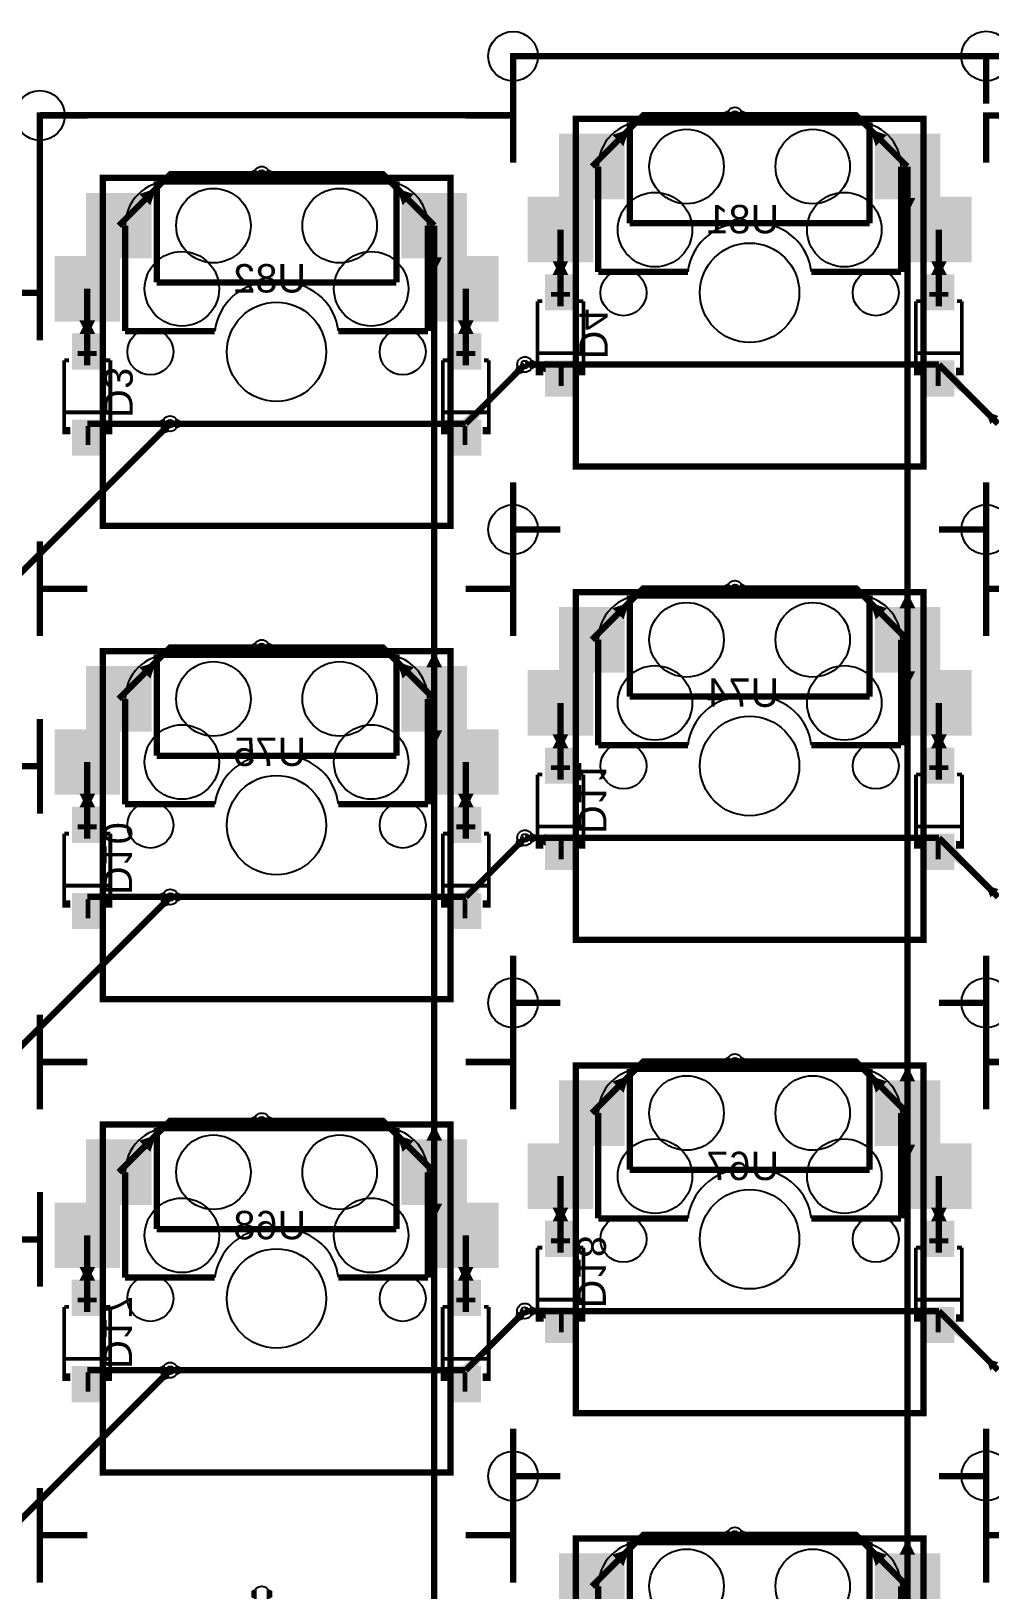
# Model space of a CAD drawing. Header units: millimetres. Extents: x 18 to 178, y 1 to 150.
# Drawn here: x 56.8 to 95.4, y 87.1 to 149.8 of the extents above; entities that cross this region are included whole.
import ezdxf

# ---------------------------------------------------------------- set-up
doc = ezdxf.new("R2010")
doc.units = ezdxf.units.MM
for name, color, linetype, true_color in [('BoardOutLine', 7, 'Continuous', 0xff00ff), ('BottomLayer', 7, 'Continuous', 0x0000ff), ('BottomPasteMaskLayer', 7, 'Continuous', 0x800000), ('BottomSilkLayer', 7, 'Continuous', 0x66cc33), ('BottomSolderMaskLayer', 7, 'Continuous', 0xaa00ff), ('Document', 7, 'Continuous', 0xffffff), ('Hole', 7, 'Continuous', 0x222222), ('Multi-Layer', 7, 'Continuous', 0xc0c0c0), ('TopLayer', 7, 'Continuous', 0xff0000), ('TopPasteMaskLayer', 7, 'Continuous', 0x808080), ('TopSilkLayer', 7, 'Continuous', 0xffcc00), ('TopSolderMaskLayer', 7, 'Continuous', 0x800080)]:
    doc.layers.add(name, color=color, linetype=linetype, true_color=true_color)
doc.styles.get("Standard").update_dxf_attribs({"font": 'arial.ttf'})

msp = doc.modelspace()

# ---------------------------------------------------------------- hatches: boundary and pattern name
at = {"layer": 'BottomLayer'}
for points in [[(85.337, 146.682), (85.336, 146.217), (85.553, 146.322), (85.554, 146.576)], [(90.808, 145.196), (91.254, 145.647), (90.852, 145.782), (90.673, 145.602)], [(93.348, 143.107), (90.808, 143.107), (90.808, 145.647), (93.348, 145.647)], [(66.286, 143.837), (66.286, 144.302), (66.503, 144.196), (66.503, 143.942)], [(71.758, 142.818), (72.208, 143.267), (71.803, 143.402), (71.624, 143.222)], [(74.298, 140.727), (71.758, 140.727), (71.758, 143.267), (74.298, 143.267)], [(79.378, 140.567), (76.838, 140.567), (76.838, 143.107), (79.378, 143.107)], [(92.395, 143.107), (91.76, 143.107), (91.951, 142.726), (92.205, 142.726)], [(60.328, 138.187), (57.788, 138.187), (57.788, 140.727), (60.328, 140.727)], [(73.345, 140.727), (72.71, 140.727), (72.901, 140.346), (73.155, 140.346)], [(78.425, 140.567), (77.79, 140.567), (77.981, 140.186), (78.235, 140.186)], [(78.708, 138.614), (78.708, 140.014), (77.508, 140.014), (77.508, 138.614)], [(78.425, 140.014), (77.79, 140.014), (77.981, 140.395), (78.235, 140.395)], [(59.375, 138.187), (58.74, 138.187), (58.931, 137.806), (59.185, 137.806)], [(59.658, 136.234), (59.658, 137.634), (58.458, 137.634), (58.458, 136.234)], [(59.375, 137.634), (58.74, 137.634), (58.931, 138.015), (59.185, 138.015)], [(76.884, 136.639), (76.883, 136.174), (77.1, 136.279), (77.101, 136.533)], [(77.508, 136.544), (77.508, 136.088), (77.127, 136.279), (77.127, 136.533)], [(78.708, 135.144), (78.708, 136.544), (77.508, 136.544), (77.508, 135.144)], [(59.658, 132.764), (59.658, 134.164), (58.458, 134.164), (58.458, 132.764)], [(59.658, 133.708), (59.658, 134.164), (60.039, 134.153), (60.039, 133.899)], [(62.186, 133.794), (62.184, 134.259), (61.968, 134.153), (61.968, 133.899)], [(85.337, 127.632), (85.336, 127.167), (85.553, 127.272), (85.554, 127.526)], [(90.808, 126.148), (91.255, 126.598), (90.852, 126.733), (90.673, 126.553)], [(91.76, 126.598), (92.395, 126.598), (92.205, 126.979), (91.951, 126.979)], [(93.348, 124.058), (90.808, 124.058), (90.808, 126.598), (93.348, 126.598)], [(66.287, 124.786), (66.286, 125.251), (66.503, 125.146), (66.504, 124.892)], [(71.758, 123.767), (72.206, 124.218), (71.803, 124.353), (71.624, 124.172)], [(72.71, 124.218), (73.345, 124.218), (73.155, 124.599), (72.901, 124.599)], [(74.298, 121.678), (71.758, 121.678), (71.758, 124.218), (74.298, 124.218)], [(79.378, 121.518), (76.838, 121.518), (76.838, 124.058), (79.378, 124.058)], [(92.395, 124.058), (91.76, 124.058), (91.951, 123.677), (92.205, 123.677)], [(60.328, 119.138), (57.788, 119.138), (57.788, 121.678), (60.328, 121.678)], [(73.345, 121.678), (72.71, 121.678), (72.901, 121.297), (73.155, 121.297)], [(78.425, 121.518), (77.79, 121.518), (77.981, 121.137), (78.235, 121.137)], [(78.425, 120.962), (77.79, 120.962), (77.981, 121.343), (78.235, 121.343)], [(78.708, 119.562), (78.708, 120.962), (77.508, 120.962), (77.508, 119.562)], [(59.658, 117.182), (59.658, 118.582), (58.458, 118.582), (58.458, 117.182)], [(59.375, 119.138), (58.74, 119.138), (58.931, 118.757), (59.185, 118.757)], [(59.375, 118.582), (58.74, 118.582), (58.931, 118.963), (59.185, 118.963)], [(76.887, 117.123), (76.886, 117.588), (77.103, 117.483), (77.104, 117.229)], [(77.508, 117.492), (77.508, 117.038), (77.127, 117.229), (77.127, 117.483)], [(78.708, 116.092), (78.708, 117.492), (77.508, 117.492), (77.508, 116.092)], [(59.658, 113.712), (59.658, 115.112), (58.458, 115.112), (58.458, 113.712)], [(59.658, 114.658), (59.658, 115.112), (60.039, 115.103), (60.039, 114.849)], [(62.195, 115.208), (62.193, 114.743), (61.977, 114.849), (61.977, 115.103)], [(85.337, 108.582), (85.336, 108.117), (85.554, 108.222), (85.554, 108.476)], [(91.76, 107.549), (92.395, 107.549), (92.205, 107.93), (91.951, 107.93)], [(90.808, 107.1), (91.257, 107.549), (90.853, 107.684), (90.673, 107.504)], [(93.348, 105.009), (90.808, 105.009), (90.808, 107.549), (93.348, 107.549)], [(66.287, 105.736), (66.286, 106.201), (66.503, 106.096), (66.504, 105.842)], [(72.71, 105.166), (73.345, 105.166), (73.155, 105.547), (72.901, 105.547)], [(71.758, 104.717), (72.208, 105.166), (71.803, 105.3), (71.624, 105.121)], [(74.298, 102.626), (71.758, 102.626), (71.758, 105.166), (74.298, 105.166)], [(79.378, 102.469), (76.838, 102.469), (76.838, 105.009), (79.378, 105.009)], [(92.395, 105.009), (91.76, 105.009), (91.951, 104.628), (92.205, 104.628)], [(60.328, 100.086), (57.788, 100.086), (57.788, 102.626), (60.328, 102.626)], [(73.345, 102.626), (72.71, 102.626), (72.901, 102.245), (73.155, 102.245)], [(78.426, 102.469), (77.791, 102.469), (77.982, 102.088), (78.236, 102.088)], [(78.427, 101.917), (77.792, 101.917), (77.982, 102.298), (78.236, 102.298)], [(78.71, 100.517), (78.71, 101.917), (77.51, 101.917), (77.51, 100.517)], [(59.374, 100.086), (58.739, 100.086), (58.929, 99.705), (59.183, 99.705)], [(59.374, 99.537), (58.739, 99.537), (58.929, 99.918), (59.183, 99.918)], [(59.655, 98.137), (59.655, 99.537), (58.455, 99.537), (58.455, 98.137)], [(76.881, 98.541), (76.88, 98.076), (77.097, 98.181), (77.098, 98.435)], [(77.51, 98.447), (77.51, 97.991), (77.129, 98.181), (77.129, 98.435)], [(78.71, 97.047), (78.71, 98.447), (77.51, 98.447), (77.51, 97.047)], [(59.655, 94.667), (59.655, 96.067), (58.455, 96.067), (58.455, 94.667)], [(59.655, 95.611), (59.655, 96.067), (60.036, 96.055), (60.036, 95.801)], [(62.188, 95.696), (62.188, 96.161), (61.971, 96.055), (61.971, 95.801)], [(85.337, 89.066), (85.337, 89.531), (85.554, 89.426), (85.554, 89.172)], [(90.808, 88.049), (91.255, 88.5), (90.852, 88.634), (90.673, 88.454)], [(93.348, 85.96), (90.808, 85.96), (90.808, 88.5), (93.348, 88.5)], [(91.76, 88.5), (92.395, 88.5), (92.205, 88.881), (91.951, 88.881)], [(66.287, 87.15), (66.286, 86.685), (66.503, 86.789), (66.504, 87.043)]]:
    msp.add_hatch(color=256, dxfattribs=at).paths.add_polyline_path(points)
at = {"layer": 'BottomPasteMaskLayer'}
for points in [[(93.348, 143.107), (90.808, 143.107), (90.808, 145.647), (93.348, 145.647)], [(74.298, 140.727), (71.758, 140.727), (71.758, 143.267), (74.298, 143.267)], [(79.378, 140.567), (76.838, 140.567), (76.838, 143.107), (79.378, 143.107)], [(60.328, 138.187), (57.788, 138.187), (57.788, 140.727), (60.328, 140.727)], [(78.708, 138.614), (78.708, 140.014), (77.508, 140.014), (77.508, 138.614)], [(59.658, 136.234), (59.658, 137.634), (58.458, 137.634), (58.458, 136.234)], [(78.708, 135.144), (78.708, 136.544), (77.508, 136.544), (77.508, 135.144)], [(59.658, 132.764), (59.658, 134.164), (58.458, 134.164), (58.458, 132.764)], [(93.348, 124.058), (90.808, 124.058), (90.808, 126.598), (93.348, 126.598)], [(74.298, 121.678), (71.758, 121.678), (71.758, 124.218), (74.298, 124.218)], [(79.378, 121.518), (76.838, 121.518), (76.838, 124.058), (79.378, 124.058)], [(60.328, 119.138), (57.788, 119.138), (57.788, 121.678), (60.328, 121.678)], [(78.708, 119.562), (78.708, 120.962), (77.508, 120.962), (77.508, 119.562)], [(59.658, 117.182), (59.658, 118.582), (58.458, 118.582), (58.458, 117.182)], [(78.708, 116.092), (78.708, 117.492), (77.508, 117.492), (77.508, 116.092)], [(59.658, 113.712), (59.658, 115.112), (58.458, 115.112), (58.458, 113.712)], [(93.348, 105.009), (90.808, 105.009), (90.808, 107.549), (93.348, 107.549)], [(74.298, 102.626), (71.758, 102.626), (71.758, 105.166), (74.298, 105.166)], [(79.378, 102.469), (76.838, 102.469), (76.838, 105.009), (79.378, 105.009)], [(60.328, 100.086), (57.788, 100.086), (57.788, 102.626), (60.328, 102.626)], [(78.71, 100.517), (78.71, 101.917), (77.51, 101.917), (77.51, 100.517)], [(59.655, 98.137), (59.655, 99.537), (58.455, 99.537), (58.455, 98.137)], [(78.71, 97.047), (78.71, 98.447), (77.51, 98.447), (77.51, 97.047)], [(59.655, 94.667), (59.655, 96.067), (58.455, 96.067), (58.455, 94.667)], [(93.348, 85.96), (90.808, 85.96), (90.808, 88.5), (93.348, 88.5)]]:
    msp.add_hatch(color=256, dxfattribs=at).paths.add_polyline_path(points)
at = {"layer": 'BottomSilkLayer'}
for points in [[(77.105, 136.279), (77.425, 136.279), (77.425, 135.975), (77.105, 135.975)], [(79.11, 136.279), (78.79, 136.279), (78.79, 135.975), (79.11, 135.975)], [(58.055, 133.899), (58.375, 133.899), (58.375, 133.595), (58.055, 133.595)], [(60.06, 133.899), (59.74, 133.899), (59.74, 133.595), (60.06, 133.595)], [(77.105, 117.227), (77.425, 117.227), (77.425, 116.922), (77.105, 116.922)], [(79.11, 117.227), (78.79, 117.227), (78.79, 116.922), (79.11, 116.922)], [(58.055, 114.847), (58.375, 114.847), (58.375, 114.542), (58.055, 114.542)], [(60.06, 114.847), (59.74, 114.847), (59.74, 114.542), (60.06, 114.542)], [(77.108, 98.182), (77.428, 98.182), (77.428, 97.877), (77.108, 97.877)], [(79.113, 98.182), (78.793, 98.182), (78.793, 97.877), (79.113, 97.877)], [(58.053, 95.802), (58.373, 95.802), (58.373, 95.497), (58.053, 95.497)], [(60.058, 95.802), (59.738, 95.802), (59.738, 95.497), (60.058, 95.497)]]:
    msp.add_hatch(color=256, dxfattribs=at).paths.add_polyline_path(points)
at = {"layer": 'BottomSolderMaskLayer'}
for points in [[(93.399, 143.057), (90.757, 143.057), (90.757, 145.698), (93.399, 145.698)], [(74.349, 140.676), (71.708, 140.676), (71.708, 143.318), (74.349, 143.318)], [(79.428, 140.517), (76.787, 140.517), (76.787, 143.158), (79.428, 143.158)], [(60.379, 138.136), (57.738, 138.136), (57.738, 140.778), (60.379, 140.778)], [(78.729, 138.585), (78.729, 140.044), (77.486, 140.044), (77.486, 138.585)], [(59.679, 136.205), (59.679, 137.664), (58.436, 137.664), (58.436, 136.205)], [(78.729, 135.115), (78.729, 136.574), (77.486, 136.574), (77.486, 135.115)], [(59.679, 132.735), (59.679, 134.194), (58.436, 134.194), (58.436, 132.735)], [(93.399, 124.007), (90.757, 124.007), (90.757, 126.649), (93.399, 126.649)], [(74.349, 121.627), (71.708, 121.627), (71.708, 124.269), (74.349, 124.269)], [(79.428, 121.467), (76.787, 121.467), (76.787, 124.109), (79.428, 124.109)], [(60.379, 119.087), (57.738, 119.087), (57.738, 121.729), (60.379, 121.729)], [(78.729, 119.532), (78.729, 120.991), (77.486, 120.991), (77.486, 119.532)], [(59.679, 117.152), (59.679, 118.611), (58.436, 118.611), (58.436, 117.152)], [(78.729, 116.062), (78.729, 117.521), (77.486, 117.521), (77.486, 116.062)], [(59.679, 113.682), (59.679, 115.142), (58.436, 115.142), (58.436, 113.682)], [(93.399, 104.958), (90.757, 104.958), (90.757, 107.6), (93.399, 107.6)], [(74.349, 102.575), (71.708, 102.575), (71.708, 105.216), (74.349, 105.216)], [(79.428, 102.418), (76.787, 102.418), (76.787, 105.06), (79.428, 105.06)], [(60.379, 100.035), (57.738, 100.035), (57.738, 102.676), (60.379, 102.676)], [(78.732, 100.487), (78.732, 101.946), (77.488, 101.946), (77.488, 100.487)], [(59.677, 98.107), (59.677, 99.566), (58.433, 99.566), (58.433, 98.107)], [(78.732, 97.017), (78.732, 98.477), (77.488, 98.477), (77.488, 97.017)], [(59.677, 94.637), (59.677, 96.097), (58.433, 96.097), (58.433, 94.637)], [(93.399, 85.909), (90.757, 85.909), (90.757, 88.55), (93.399, 88.55)]]:
    msp.add_hatch(color=256, dxfattribs=at).paths.add_polyline_path(points)
at = {"layer": 'Document'}
for points in [[(77.724, 139.326), (77.724, 139.134), (78.492, 139.134), (78.492, 139.326)], [(78.204, 139.614), (78.012, 139.614), (78.012, 138.846), (78.204, 138.846)], [(93.732, 139.326), (93.732, 139.134), (92.964, 139.134), (92.964, 139.326)], [(93.252, 139.614), (93.444, 139.614), (93.444, 138.846), (93.252, 138.846)], [(58.674, 136.946), (58.674, 136.754), (59.442, 136.754), (59.442, 136.946)], [(59.154, 137.234), (58.962, 137.234), (58.962, 136.466), (59.154, 136.466)], [(74.682, 136.946), (74.682, 136.754), (73.914, 136.754), (73.914, 136.946)], [(74.202, 137.234), (74.394, 137.234), (74.394, 136.466), (74.202, 136.466)], [(78.235, 135.547), (78.043, 135.547), (78.043, 136.315), (78.235, 136.315)], [(93.221, 135.547), (93.413, 135.547), (93.413, 136.315), (93.221, 136.315)], [(59.185, 133.167), (58.993, 133.167), (58.993, 133.935), (59.185, 133.935)], [(74.171, 133.167), (74.363, 133.167), (74.363, 133.935), (74.171, 133.935)], [(78.204, 120.562), (78.012, 120.562), (78.012, 119.794), (78.204, 119.794)], [(93.254, 120.562), (93.446, 120.562), (93.446, 119.794), (93.254, 119.794)], [(77.724, 120.274), (77.724, 120.082), (78.492, 120.082), (78.492, 120.274)], [(93.734, 120.274), (93.734, 120.082), (92.966, 120.082), (92.966, 120.274)], [(59.154, 118.182), (58.962, 118.182), (58.962, 117.414), (59.154, 117.414)], [(74.204, 118.182), (74.396, 118.182), (74.396, 117.414), (74.204, 117.414)], [(58.674, 117.894), (58.674, 117.702), (59.442, 117.702), (59.442, 117.894)], [(74.684, 117.894), (74.684, 117.702), (73.916, 117.702), (73.916, 117.894)], [(78.235, 116.495), (78.043, 116.495), (78.043, 117.263), (78.235, 117.263)], [(93.223, 116.495), (93.415, 116.495), (93.415, 117.263), (93.223, 117.263)], [(59.185, 114.115), (58.993, 114.115), (58.993, 114.883), (59.185, 114.883)], [(74.173, 114.115), (74.365, 114.115), (74.365, 114.883), (74.173, 114.883)], [(77.726, 101.229), (77.726, 101.037), (78.494, 101.037), (78.494, 101.229)], [(78.206, 101.517), (78.014, 101.517), (78.014, 100.749), (78.206, 100.749)], [(93.732, 101.229), (93.732, 101.037), (92.964, 101.037), (92.964, 101.229)], [(93.252, 101.517), (93.444, 101.517), (93.444, 100.749), (93.252, 100.749)], [(59.151, 99.137), (58.959, 99.137), (58.959, 98.369), (59.151, 98.369)], [(74.199, 99.137), (74.391, 99.137), (74.391, 98.369), (74.199, 98.369)], [(58.671, 98.849), (58.671, 98.657), (59.439, 98.657), (59.439, 98.849)], [(74.679, 98.849), (74.679, 98.657), (73.911, 98.657), (73.911, 98.849)], [(78.237, 97.45), (78.045, 97.45), (78.045, 98.218), (78.237, 98.218)], [(93.221, 97.45), (93.413, 97.45), (93.413, 98.218), (93.221, 98.218)], [(59.182, 95.07), (58.99, 95.07), (58.99, 95.838), (59.182, 95.838)], [(74.168, 95.07), (74.36, 95.07), (74.36, 95.838), (74.168, 95.838)]]:
    msp.add_hatch(color=256, dxfattribs=at).paths.add_polyline_path(points)
at = {"layer": 'TopLayer'}
for points in [[(84.927, 146.217), (84.926, 146.682), (84.709, 146.576), (84.71, 146.322)], [(78.108, 143.107), (80.648, 143.107), (80.648, 145.647), (78.108, 145.647)], [(80.201, 145.647), (80.648, 145.196), (80.782, 145.602), (80.604, 145.782)], [(65.876, 143.837), (65.876, 144.302), (65.659, 144.196), (65.659, 143.942)], [(59.058, 140.727), (61.598, 140.727), (61.598, 143.267), (59.058, 143.267)], [(61.149, 143.267), (61.598, 142.818), (61.733, 143.222), (61.553, 143.402)], [(92.078, 140.567), (94.618, 140.567), (94.618, 143.107), (92.078, 143.107)], [(73.028, 138.187), (75.568, 138.187), (75.568, 140.727), (73.028, 140.727)], [(93.03, 140.567), (93.665, 140.567), (93.475, 140.186), (93.221, 140.186)], [(92.748, 138.614), (92.748, 140.014), (93.948, 140.014), (93.948, 138.614)], [(93.03, 140.014), (93.665, 140.014), (93.475, 140.395), (93.221, 140.395)], [(73.98, 138.187), (74.615, 138.187), (74.425, 137.806), (74.171, 137.806)], [(73.698, 136.234), (73.698, 137.634), (74.898, 137.634), (74.898, 136.234)], [(73.98, 137.634), (74.615, 137.634), (74.425, 138.015), (74.171, 138.015)], [(76.698, 136.098), (76.369, 136.426), (76.29, 136.198), (76.47, 136.019)], [(76.884, 136.639), (76.883, 136.174), (77.1, 136.279), (77.101, 136.533)], [(92.748, 136.088), (92.748, 136.544), (92.367, 136.533), (92.367, 136.279)], [(92.748, 135.144), (92.748, 136.544), (93.948, 136.544), (93.948, 135.144)], [(93.948, 136.123), (93.948, 135.488), (94.329, 135.245), (94.329, 135.604)], [(74.119, 134.164), (74.754, 134.164), (74.997, 134.545), (74.638, 134.545)], [(95.747, 134.336), (95.418, 134.007), (95.339, 134.235), (95.518, 134.415)], [(62.41, 133.718), (62.081, 134.046), (62.002, 133.818), (62.182, 133.638)], [(62.596, 134.259), (62.595, 133.794), (62.812, 133.899), (62.812, 134.153)], [(73.698, 133.708), (73.698, 134.164), (73.317, 134.153), (73.317, 133.899)], [(73.698, 132.764), (73.698, 134.164), (74.898, 134.164), (74.898, 132.764)], [(84.927, 127.167), (84.926, 127.632), (84.709, 127.526), (84.71, 127.272)], [(80.2, 126.598), (80.648, 126.147), (80.782, 126.552), (80.604, 126.733)], [(78.108, 124.058), (80.648, 124.058), (80.648, 126.598), (78.108, 126.598)], [(65.877, 125.251), (65.876, 124.786), (65.659, 124.892), (65.659, 125.146)], [(61.151, 124.218), (61.598, 123.767), (61.733, 124.172), (61.554, 124.352)], [(59.058, 121.678), (61.598, 121.678), (61.598, 124.218), (59.058, 124.218)], [(92.078, 121.518), (94.618, 121.518), (94.618, 124.058), (92.078, 124.058)], [(73.028, 119.138), (75.568, 119.138), (75.568, 121.678), (73.028, 121.678)], [(93.031, 121.518), (93.666, 121.518), (93.476, 121.137), (93.222, 121.137)], [(93.032, 120.962), (93.667, 120.962), (93.476, 121.343), (93.222, 121.343)], [(92.75, 119.562), (92.75, 120.962), (93.95, 120.962), (93.95, 119.562)], [(73.7, 117.182), (73.7, 118.582), (74.9, 118.582), (74.9, 117.182)], [(73.981, 119.138), (74.616, 119.138), (74.426, 118.757), (74.172, 118.757)], [(73.982, 118.582), (74.617, 118.582), (74.426, 118.963), (74.172, 118.963)], [(76.701, 117.046), (76.372, 117.374), (76.293, 117.146), (76.473, 116.967)], [(76.887, 117.123), (76.886, 117.588), (77.103, 117.483), (77.104, 117.229)], [(92.75, 117.038), (92.75, 117.492), (92.369, 117.483), (92.369, 117.229)], [(92.75, 116.092), (92.75, 117.492), (93.95, 117.492), (93.95, 116.092)], [(93.95, 117.073), (93.95, 116.438), (94.331, 116.195), (94.331, 116.554)], [(74.119, 115.112), (74.754, 115.112), (74.997, 115.493), (74.638, 115.493)], [(62.418, 114.665), (62.09, 114.994), (62.011, 114.766), (62.19, 114.586)], [(62.605, 114.743), (62.603, 115.208), (62.821, 115.103), (62.821, 114.849)], [(73.7, 114.658), (73.7, 115.112), (73.319, 115.103), (73.319, 114.849)], [(73.7, 113.712), (73.7, 115.112), (74.9, 115.112), (74.9, 113.712)], [(95.751, 115.284), (95.421, 114.956), (95.343, 115.184), (95.523, 115.363)], [(84.927, 108.117), (84.926, 108.582), (84.709, 108.476), (84.71, 108.222)], [(78.108, 105.009), (80.648, 105.009), (80.648, 107.549), (78.108, 107.549)], [(80.199, 107.549), (80.648, 107.1), (80.782, 107.504), (80.603, 107.684)], [(65.877, 106.201), (65.876, 105.736), (65.659, 105.842), (65.66, 106.096)], [(59.058, 102.626), (61.598, 102.626), (61.598, 105.166), (59.058, 105.166)], [(61.145, 105.166), (61.598, 104.72), (61.733, 105.122), (61.552, 105.3)], [(92.078, 102.469), (94.618, 102.469), (94.618, 105.009), (92.078, 105.009)], [(73.028, 100.086), (75.568, 100.086), (75.568, 102.626), (73.028, 102.626)], [(93.03, 102.469), (93.665, 102.469), (93.475, 102.088), (93.221, 102.088)], [(93.03, 101.917), (93.665, 101.917), (93.475, 102.298), (93.221, 102.298)], [(92.748, 100.517), (92.748, 101.917), (93.948, 101.917), (93.948, 100.517)], [(73.979, 100.086), (74.614, 100.086), (74.423, 99.705), (74.169, 99.705)], [(73.979, 99.537), (74.614, 99.537), (74.423, 99.918), (74.169, 99.918)], [(73.695, 98.137), (73.695, 99.537), (74.895, 99.537), (74.895, 98.137)], [(76.881, 98.541), (76.88, 98.076), (77.097, 98.181), (77.098, 98.435)], [(76.695, 97.999), (76.366, 98.328), (76.287, 98.1), (76.467, 97.92)], [(92.748, 97.991), (92.748, 98.447), (92.367, 98.435), (92.367, 98.181)], [(92.748, 97.047), (92.748, 98.447), (93.948, 98.447), (93.948, 97.047)], [(93.948, 98.026), (93.948, 97.391), (94.329, 97.148), (94.329, 97.507)], [(62.598, 95.696), (62.598, 96.161), (62.815, 96.055), (62.815, 95.801)], [(73.695, 95.611), (73.695, 96.067), (73.314, 96.055), (73.314, 95.801)], [(73.695, 94.667), (73.695, 96.067), (74.895, 96.067), (74.895, 94.667)], [(74.116, 96.067), (74.751, 96.067), (74.994, 96.448), (74.635, 96.448)], [(95.747, 96.238), (95.418, 95.909), (95.339, 96.137), (95.519, 96.317)], [(62.412, 95.619), (62.084, 95.948), (62.005, 95.72), (62.184, 95.54)], [(84.927, 89.066), (84.927, 89.531), (84.71, 89.426), (84.71, 89.172)], [(78.108, 85.96), (80.648, 85.96), (80.648, 88.5), (78.108, 88.5)], [(80.201, 88.5), (80.648, 88.049), (80.782, 88.454), (80.604, 88.634)], [(65.877, 86.685), (65.876, 87.15), (65.659, 87.043), (65.66, 86.789)]]:
    msp.add_hatch(color=256, dxfattribs=at).paths.add_polyline_path(points)
at = {"layer": 'TopPasteMaskLayer'}
for points in [[(78.108, 143.107), (80.648, 143.107), (80.648, 145.647), (78.108, 145.647)], [(59.058, 140.727), (61.598, 140.727), (61.598, 143.267), (59.058, 143.267)], [(92.078, 140.567), (94.618, 140.567), (94.618, 143.107), (92.078, 143.107)], [(73.028, 138.187), (75.568, 138.187), (75.568, 140.727), (73.028, 140.727)], [(92.748, 138.614), (92.748, 140.014), (93.948, 140.014), (93.948, 138.614)], [(73.698, 136.234), (73.698, 137.634), (74.898, 137.634), (74.898, 136.234)], [(92.748, 135.144), (92.748, 136.544), (93.948, 136.544), (93.948, 135.144)], [(73.698, 132.764), (73.698, 134.164), (74.898, 134.164), (74.898, 132.764)], [(78.108, 124.058), (80.648, 124.058), (80.648, 126.598), (78.108, 126.598)], [(59.058, 121.678), (61.598, 121.678), (61.598, 124.218), (59.058, 124.218)], [(92.078, 121.518), (94.618, 121.518), (94.618, 124.058), (92.078, 124.058)], [(73.028, 119.138), (75.568, 119.138), (75.568, 121.678), (73.028, 121.678)], [(92.75, 119.562), (92.75, 120.962), (93.95, 120.962), (93.95, 119.562)], [(73.7, 117.182), (73.7, 118.582), (74.9, 118.582), (74.9, 117.182)], [(92.75, 116.092), (92.75, 117.492), (93.95, 117.492), (93.95, 116.092)], [(73.7, 113.712), (73.7, 115.112), (74.9, 115.112), (74.9, 113.712)], [(78.108, 105.009), (80.648, 105.009), (80.648, 107.549), (78.108, 107.549)], [(59.058, 102.626), (61.598, 102.626), (61.598, 105.166), (59.058, 105.166)], [(92.078, 102.469), (94.618, 102.469), (94.618, 105.009), (92.078, 105.009)], [(73.028, 100.086), (75.568, 100.086), (75.568, 102.626), (73.028, 102.626)], [(92.748, 100.517), (92.748, 101.917), (93.948, 101.917), (93.948, 100.517)], [(73.695, 98.137), (73.695, 99.537), (74.895, 99.537), (74.895, 98.137)], [(92.748, 97.047), (92.748, 98.447), (93.948, 98.447), (93.948, 97.047)], [(73.695, 94.667), (73.695, 96.067), (74.895, 96.067), (74.895, 94.667)], [(78.108, 85.96), (80.648, 85.96), (80.648, 88.5), (78.108, 88.5)]]:
    msp.add_hatch(color=256, dxfattribs=at).paths.add_polyline_path(points)
at = {"layer": 'TopSilkLayer'}
for points in [[(92.345, 136.279), (92.665, 136.279), (92.665, 135.975), (92.345, 135.975)], [(94.35, 136.279), (94.03, 136.279), (94.03, 135.975), (94.35, 135.975)], [(73.295, 133.899), (73.615, 133.899), (73.615, 133.595), (73.295, 133.595)], [(75.3, 133.899), (74.98, 133.899), (74.98, 133.595), (75.3, 133.595)], [(92.348, 117.227), (92.668, 117.227), (92.668, 116.922), (92.348, 116.922)], [(94.353, 117.227), (94.033, 117.227), (94.033, 116.922), (94.353, 116.922)], [(73.298, 114.847), (73.618, 114.847), (73.618, 114.542), (73.298, 114.542)], [(75.303, 114.847), (74.983, 114.847), (74.983, 114.542), (75.303, 114.542)], [(92.345, 98.182), (92.665, 98.182), (92.665, 97.877), (92.345, 97.877)], [(94.35, 98.182), (94.03, 98.182), (94.03, 97.877), (94.35, 97.877)], [(73.293, 95.802), (73.613, 95.802), (73.613, 95.497), (73.293, 95.497)], [(75.298, 95.802), (74.978, 95.802), (74.978, 95.497), (75.298, 95.497)]]:
    msp.add_hatch(color=256, dxfattribs=at).paths.add_polyline_path(points)
at = {"layer": 'TopSolderMaskLayer'}
for points in [[(78.057, 143.057), (80.698, 143.057), (80.698, 145.698), (78.057, 145.698)], [(59.008, 140.676), (61.649, 140.676), (61.649, 143.318), (59.008, 143.318)], [(92.027, 140.517), (94.669, 140.517), (94.669, 143.158), (92.027, 143.158)], [(72.978, 138.136), (75.619, 138.136), (75.619, 140.778), (72.978, 140.778)], [(92.726, 138.585), (92.726, 140.044), (93.969, 140.044), (93.969, 138.585)], [(73.676, 136.205), (73.676, 137.664), (74.919, 137.664), (74.919, 136.205)], [(92.726, 135.115), (92.726, 136.574), (93.969, 136.574), (93.969, 135.115)], [(73.676, 132.735), (73.676, 134.194), (74.919, 134.194), (74.919, 132.735)], [(78.057, 124.007), (80.698, 124.007), (80.698, 126.649), (78.057, 126.649)], [(59.008, 121.627), (61.649, 121.627), (61.649, 124.269), (59.008, 124.269)], [(92.027, 121.467), (94.669, 121.467), (94.669, 124.109), (92.027, 124.109)], [(72.978, 119.087), (75.619, 119.087), (75.619, 121.729), (72.978, 121.729)], [(92.728, 119.532), (92.728, 120.991), (93.972, 120.991), (93.972, 119.532)], [(73.678, 117.152), (73.678, 118.611), (74.922, 118.611), (74.922, 117.152)], [(92.728, 116.062), (92.728, 117.521), (93.972, 117.521), (93.972, 116.062)], [(73.678, 113.682), (73.678, 115.142), (74.922, 115.142), (74.922, 113.682)], [(78.057, 104.958), (80.698, 104.958), (80.698, 107.6), (78.057, 107.6)], [(59.008, 102.575), (61.649, 102.575), (61.649, 105.216), (59.008, 105.216)], [(92.027, 102.418), (94.669, 102.418), (94.669, 105.06), (92.027, 105.06)], [(72.978, 100.035), (75.619, 100.035), (75.619, 102.676), (72.978, 102.676)], [(92.726, 100.487), (92.726, 101.946), (93.969, 101.946), (93.969, 100.487)], [(73.673, 98.107), (73.673, 99.566), (74.917, 99.566), (74.917, 98.107)], [(92.726, 97.017), (92.726, 98.477), (93.969, 98.477), (93.969, 97.017)], [(73.673, 94.637), (73.673, 96.097), (74.917, 96.097), (74.917, 94.637)], [(78.057, 85.909), (80.698, 85.909), (80.698, 88.55), (78.057, 88.55)]]:
    msp.add_hatch(color=256, dxfattribs=at).paths.add_polyline_path(points)

# ---------------------------------------------------------------- linework, layer by layer
at = {"layer": 'BoardOutLine', "const_width": 0.254}
for points in [[(175.875, 148.825), (76.203, 148.825)], [(76.203, 148.825), (76.203, 146.443)], [(76.203, 146.443), (57.153, 146.443)], [(57.153, 146.443), (57.153, 139.3)], [(57.153, 139.3), (19.053, 139.3)]]:
    msp.add_lwpolyline(points, dxfattribs=at)
at = {"layer": 'BottomLayer', "const_width": 0.254}
for points in [[(92.078, 144.376), (90.005, 146.449), (85.131, 146.449)], [(92.078, 144.376), (92.078, 125.329)], [(73.028, 141.996), (70.958, 144.069), (66.081, 144.069)], [(73.028, 141.996), (73.028, 122.946)], [(78.108, 141.836), (78.108, 138.753)], [(59.058, 139.456), (59.058, 136.373)], [(76.678, 136.406), (78.108, 136.406)], [(59.058, 134.026), (62.39, 134.026)], [(92.078, 125.329), (90.005, 127.399), (85.131, 127.399)], [(73.028, 122.946), (70.958, 125.019), (66.081, 125.019)], [(92.078, 125.329), (92.078, 106.279)], [(73.028, 122.946), (73.028, 103.896)], [(78.108, 122.789), (78.108, 119.7)], [(59.058, 120.406), (59.058, 117.32)], [(76.683, 117.356), (78.108, 117.356)], [(59.058, 114.976), (62.4, 114.976)], [(92.078, 106.279), (90.008, 108.349), (85.131, 108.349)], [(73.028, 103.896), (70.955, 105.969), (66.081, 105.969)], [(92.078, 106.279), (92.078, 87.229)], [(73.028, 103.896), (73.028, 84.846)], [(78.108, 103.739), (78.11, 100.653)], [(59.058, 101.356), (59.055, 98.273)], [(76.675, 98.308), (78.11, 98.308)], [(59.055, 95.928), (62.393, 95.928)], [(92.078, 87.229), (90.008, 89.299), (85.131, 89.299)], [(92.078, 87.229), (92.078, 87.229), (92.078, 77.902)]]:
    msp.add_lwpolyline(points, dxfattribs=at)
at = {"layer": 'BottomSilkLayer', "const_width": 0.152}
for points in [[(77.181, 136.203), (77.181, 138.956)], [(77.181, 138.956), (77.374, 138.956)], [(79.034, 138.956), (78.841, 138.956)], [(79.034, 136.203), (79.034, 138.956)], [(78.984, 136.863), (77.231, 136.863)], [(58.131, 133.823), (58.131, 136.576)], [(58.131, 136.576), (58.324, 136.576)], [(59.984, 136.576), (59.791, 136.576)], [(59.984, 133.823), (59.984, 136.576)], [(59.934, 134.483), (58.181, 134.483)], [(77.181, 117.151), (77.181, 119.903)], [(77.181, 119.903), (77.374, 119.903)], [(79.034, 119.903), (78.841, 119.903)], [(79.034, 117.151), (79.034, 119.903)], [(58.131, 114.771), (58.131, 117.523)], [(58.131, 117.523), (58.324, 117.523)], [(59.984, 117.523), (59.791, 117.523)], [(59.984, 114.771), (59.984, 117.523)], [(78.984, 117.81), (77.231, 117.81)], [(59.934, 115.43), (58.181, 115.43)], [(77.184, 98.106), (77.184, 100.858)], [(77.184, 100.858), (77.377, 100.858)], [(79.036, 100.858), (78.843, 100.858)], [(79.036, 98.106), (79.036, 100.858)], [(58.129, 95.726), (58.129, 98.478)], [(58.129, 98.478), (58.322, 98.478)], [(59.981, 98.478), (59.788, 98.478)], [(59.981, 95.726), (59.981, 98.478)], [(78.986, 98.765), (77.234, 98.765)], [(59.931, 96.385), (58.179, 96.385)]]:
    msp.add_lwpolyline(points, dxfattribs=at)
at = {"layer": 'Document', "const_width": 0.254}
for points in [[(78.108, 148.813), (76.203, 148.813), (76.203, 146.908)], [(76.203, 146.908), (76.203, 148.813), (78.108, 148.813)], [(95.253, 146.908), (95.253, 148.813), (93.348, 148.813)], [(93.348, 148.813), (95.253, 148.813), (95.253, 146.908)], [(59.058, 146.433), (57.153, 146.433), (57.153, 144.528)], [(57.153, 144.528), (57.153, 146.433), (59.058, 146.433)], [(76.203, 144.528), (76.203, 146.433), (74.298, 146.433)], [(74.298, 146.433), (76.203, 146.433), (76.203, 144.528)], [(90.046, 146.155), (80.902, 146.155)], [(80.902, 142.091), (80.902, 146.155)], [(81.41, 146.155), (90.554, 146.155)], [(90.554, 142.091), (90.554, 146.155)], [(97.16, 146.433), (95.255, 146.433), (95.255, 144.528)], [(95.255, 144.528), (95.255, 146.433), (97.16, 146.433)], [(79.632, 140.136), (79.632, 144.377)], [(91.824, 140.136), (91.824, 144.377)], [(70.996, 143.775), (61.852, 143.775)], [(61.852, 139.711), (61.852, 143.775)], [(62.36, 143.775), (71.504, 143.775)], [(71.504, 139.711), (71.504, 143.775)], [(60.582, 137.755), (60.582, 141.997)], [(72.774, 137.755), (72.774, 141.997)], [(80.902, 142.091), (86.134, 142.091)], [(90.554, 142.091), (85.321, 142.091)], [(83.239, 140.136), (79.632, 140.136)], [(88.217, 140.136), (91.824, 140.136)], [(55.247, 139.288), (57.152, 139.288), (57.152, 137.383)], [(57.154, 137.384), (57.154, 139.289), (55.249, 139.289)], [(61.852, 139.711), (67.085, 139.711)], [(71.504, 139.711), (66.272, 139.711)], [(64.189, 137.755), (60.582, 137.755)], [(69.168, 137.755), (72.774, 137.755)], [(76.203, 131.668), (76.203, 129.763), (78.108, 129.763)], [(78.108, 129.763), (76.203, 129.763), (76.203, 131.668)], [(93.348, 129.763), (95.253, 129.763), (95.253, 131.668)], [(95.253, 131.668), (95.253, 129.763), (93.348, 129.763)], [(78.108, 129.764), (76.203, 129.764), (76.203, 127.859)], [(76.203, 127.859), (76.203, 129.764), (78.108, 129.764)], [(95.253, 127.859), (95.253, 129.764), (93.348, 129.764)], [(93.348, 129.764), (95.253, 129.764), (95.253, 127.859)], [(57.153, 129.288), (57.153, 127.383), (59.058, 127.383)], [(59.058, 127.383), (57.153, 127.383), (57.153, 129.288)], [(74.298, 127.383), (76.203, 127.383), (76.203, 129.288)], [(76.203, 129.288), (76.203, 127.383), (74.298, 127.383)], [(95.255, 129.288), (95.255, 127.383), (97.16, 127.383)], [(97.16, 127.383), (95.255, 127.383), (95.255, 129.288)], [(59.058, 127.384), (57.153, 127.384), (57.153, 125.479)], [(57.153, 125.479), (57.153, 127.384), (59.058, 127.384)], [(76.203, 125.479), (76.203, 127.384), (74.298, 127.384)], [(74.298, 127.384), (76.203, 127.384), (76.203, 125.479)], [(97.16, 127.384), (95.255, 127.384), (95.255, 125.479)], [(95.255, 125.479), (95.255, 127.384), (97.16, 127.384)], [(90.046, 127.106), (80.902, 127.106)], [(80.902, 123.042), (80.902, 127.106)], [(81.41, 127.106), (90.554, 127.106)], [(90.554, 123.042), (90.554, 127.106)], [(70.996, 124.726), (61.852, 124.726)], [(61.852, 120.662), (61.852, 124.726)], [(62.36, 124.726), (71.504, 124.726)], [(71.504, 120.662), (71.504, 124.726)], [(79.632, 121.086), (79.632, 125.328)], [(91.824, 121.086), (91.824, 125.328)], [(60.582, 118.706), (60.582, 122.948)], [(72.774, 118.706), (72.774, 122.948)], [(80.902, 123.042), (86.134, 123.042)], [(90.554, 123.042), (85.321, 123.042)], [(57.152, 122.143), (57.152, 120.238), (55.247, 120.238)], [(55.249, 120.239), (57.154, 120.239), (57.154, 122.144)], [(83.239, 121.086), (79.632, 121.086)], [(88.217, 121.086), (91.824, 121.086)], [(61.852, 120.662), (67.085, 120.662)], [(71.504, 120.662), (66.272, 120.662)], [(57.154, 118.334), (57.154, 120.239), (55.249, 120.239)], [(55.249, 120.239), (57.154, 120.239), (57.154, 118.334)], [(64.189, 118.706), (60.582, 118.706)], [(69.168, 118.706), (72.774, 118.706)], [(76.203, 112.619), (76.203, 110.714), (78.108, 110.714)], [(78.108, 110.714), (76.203, 110.714), (76.203, 112.619)], [(93.348, 110.714), (95.253, 110.714), (95.253, 112.619)], [(95.253, 112.619), (95.253, 110.714), (93.348, 110.714)], [(78.108, 110.715), (76.203, 110.715), (76.203, 108.81)], [(76.203, 108.81), (76.203, 110.715), (78.108, 110.715)], [(95.253, 108.81), (95.253, 110.715), (93.348, 110.715)], [(93.348, 110.715), (95.253, 110.715), (95.253, 108.81)], [(57.153, 110.239), (57.153, 108.334), (59.058, 108.334)], [(59.058, 108.334), (57.153, 108.334), (57.153, 110.239)], [(74.298, 108.334), (76.203, 108.334), (76.203, 110.239)], [(76.203, 110.239), (76.203, 108.334), (74.298, 108.334)], [(95.255, 110.239), (95.255, 108.334), (97.16, 108.334)], [(97.16, 108.334), (95.255, 108.334), (95.255, 110.239)], [(59.058, 108.331), (57.153, 108.331), (57.153, 106.426)], [(57.153, 106.426), (57.153, 108.331), (59.058, 108.331)], [(76.203, 106.426), (76.203, 108.331), (74.298, 108.331)], [(74.298, 108.331), (76.203, 108.331), (76.203, 106.426)], [(90.046, 108.057), (80.902, 108.057)], [(80.902, 103.993), (80.902, 108.057)], [(81.41, 108.057), (90.554, 108.057)], [(90.554, 103.993), (90.554, 108.057)], [(97.16, 108.331), (95.255, 108.331), (95.255, 106.426)], [(95.255, 106.426), (95.255, 108.331), (97.16, 108.331)], [(79.632, 102.037), (79.632, 106.279)], [(91.824, 102.037), (91.824, 106.279)], [(70.996, 105.673), (61.852, 105.673)], [(61.852, 101.609), (61.852, 105.673)], [(62.36, 105.673), (71.504, 105.673)], [(71.504, 101.609), (71.504, 105.673)], [(60.582, 99.654), (60.582, 103.895)], [(72.774, 99.654), (72.774, 103.895)], [(80.902, 103.993), (86.134, 103.993)], [(90.554, 103.993), (85.321, 103.993)], [(55.249, 101.189), (57.154, 101.189), (57.154, 103.094)], [(57.154, 103.094), (57.154, 101.189), (55.249, 101.189)], [(61.852, 101.609), (67.085, 101.609)], [(71.504, 101.609), (66.272, 101.609)], [(83.239, 102.037), (79.632, 102.037)], [(88.217, 102.037), (91.824, 102.037)], [(57.154, 99.285), (57.154, 101.19), (55.249, 101.19)], [(55.249, 101.19), (57.154, 101.19), (57.154, 99.285)], [(64.189, 99.654), (60.582, 99.654)], [(69.168, 99.654), (72.774, 99.654)], [(76.203, 93.57), (76.203, 91.665), (78.108, 91.665)], [(78.108, 91.665), (76.203, 91.665), (76.203, 93.57)], [(93.348, 91.665), (95.253, 91.665), (95.253, 93.57)], [(95.253, 93.57), (95.253, 91.665), (93.348, 91.665)], [(78.108, 91.665), (76.203, 91.665), (76.203, 89.76)], [(76.203, 89.76), (76.203, 91.665), (78.108, 91.665)], [(95.253, 89.76), (95.253, 91.665), (93.348, 91.665)], [(93.348, 91.665), (95.253, 91.665), (95.253, 89.76)], [(57.153, 91.186), (57.153, 89.281), (59.058, 89.281)], [(59.058, 89.281), (57.153, 89.281), (57.153, 91.186)], [(74.298, 89.281), (76.203, 89.281), (76.203, 91.186)], [(76.203, 91.186), (76.203, 89.281), (74.298, 89.281)], [(95.255, 91.186), (95.255, 89.281), (97.16, 89.281)], [(97.16, 89.281), (95.255, 89.281), (95.255, 91.186)], [(59.058, 89.282), (57.153, 89.282), (57.153, 87.377)], [(57.153, 87.377), (57.153, 89.282), (59.058, 89.282)], [(76.203, 87.377), (76.203, 89.282), (74.298, 89.282)], [(74.298, 89.282), (76.203, 89.282), (76.203, 87.377)], [(90.046, 89.008), (80.902, 89.008)], [(80.902, 84.944), (80.902, 89.008)], [(81.41, 89.008), (90.554, 89.008)], [(90.554, 84.944), (90.554, 89.008)], [(97.16, 89.282), (95.255, 89.282), (95.255, 87.377)], [(95.255, 87.377), (95.255, 89.282), (97.16, 89.282)], [(79.632, 82.988), (79.632, 87.23)], [(91.824, 82.988), (91.824, 87.23)]]:
    msp.add_lwpolyline(points, dxfattribs=at)
for points in [[(92.728, 146.297), (78.728, 146.297), (78.728, 132.297), (92.728, 132.297), (92.728, 146.297)], [(78.728, 146.297), (92.728, 146.297), (92.728, 132.297), (78.728, 132.297), (78.728, 146.297)], [(78.729, 146.298), (92.728, 146.298), (92.728, 132.297), (78.729, 132.297), (78.729, 146.298)], [(73.678, 143.917), (59.678, 143.917), (59.678, 129.917), (73.678, 129.917), (73.678, 143.917)], [(59.678, 143.917), (73.678, 143.917), (73.678, 129.917), (59.678, 129.917), (59.678, 143.917)], [(59.679, 143.916), (73.678, 143.916), (73.678, 129.917), (59.679, 129.917), (59.679, 143.916)], [(92.728, 127.248), (78.728, 127.248), (78.728, 113.248), (92.728, 113.248), (92.728, 127.248)], [(78.728, 127.248), (92.728, 127.248), (92.728, 113.248), (78.728, 113.248), (78.728, 127.248)], [(78.729, 127.248), (92.728, 127.248), (92.728, 113.248), (78.729, 113.248), (78.729, 127.248)], [(73.678, 124.868), (59.678, 124.868), (59.678, 110.868), (73.678, 110.868), (73.678, 124.868)], [(59.678, 124.868), (73.678, 124.868), (73.678, 110.868), (59.678, 110.868), (59.678, 124.868)], [(59.679, 124.866), (73.678, 124.866), (73.678, 110.867), (59.679, 110.867), (59.679, 124.866)], [(92.728, 108.199), (78.728, 108.199), (78.728, 94.199), (92.728, 94.199), (92.728, 108.199)], [(78.728, 108.199), (92.728, 108.199), (92.728, 94.199), (78.728, 94.199), (78.728, 108.199)], [(78.729, 108.198), (92.728, 108.198), (92.728, 94.197), (78.729, 94.197), (78.729, 108.198)], [(73.678, 105.816), (59.678, 105.816), (59.678, 91.816), (73.678, 91.816), (73.678, 105.816)], [(59.678, 105.816), (73.678, 105.816), (73.678, 91.816), (59.678, 91.816), (59.678, 105.816)], [(59.679, 105.816), (73.678, 105.816), (73.678, 91.817), (59.679, 91.817), (59.679, 105.816)], [(92.728, 89.15), (78.728, 89.15), (78.728, 75.15), (92.728, 75.15), (92.728, 89.15)], [(78.728, 89.15), (92.728, 89.15), (92.728, 75.15), (78.728, 75.15), (78.728, 89.15)], [(78.729, 89.148), (92.728, 89.148), (92.728, 75.147), (78.729, 75.147), (78.729, 89.148)]]:
    msp.add_lwpolyline(points, close=True, dxfattribs=at)
at = {"layer": 'Document'}
for centre, radius, start, end in [((81.401, 144.386), 1.769, 89.72132, 180.27868), ((90.054, 144.386), 1.769, 359.72132, 90), ((62.352, 142.006), 1.769, 89.72132, 180.27868), ((71.005, 142.006), 1.769, 359.72132, 90), ((85.442, 139.876), 2.219, 93.12162, 173.27606), ((86.013, 139.876), 2.219, 6.72394, 86.87838), ((66.393, 137.495), 2.219, 93.12162, 173.27606), ((66.964, 137.495), 2.219, 6.72394, 86.87838), ((81.401, 125.337), 1.769, 89.72132, 180.27868), ((90.054, 125.337), 1.769, 359.72132, 90), ((62.352, 122.956), 1.769, 89.72132, 180.27868), ((71.005, 122.956), 1.769, 359.72132, 90), ((85.442, 120.827), 2.219, 93.12162, 173.27606), ((86.013, 120.827), 2.219, 6.72394, 86.87838), ((66.393, 118.446), 2.219, 93.12162, 173.27606), ((66.964, 118.446), 2.219, 6.72394, 86.87838), ((81.401, 106.287), 1.769, 89.72132, 180.27868), ((90.054, 106.287), 1.769, 359.72132, 90), ((62.352, 103.904), 1.769, 89.72132, 180.27868), ((71.005, 103.904), 1.769, 359.72132, 90), ((85.442, 101.777), 2.219, 93.12162, 173.27606), ((86.013, 101.777), 2.219, 6.72394, 86.87838), ((66.393, 99.394), 2.219, 93.12162, 173.27606), ((66.964, 99.394), 2.219, 6.72394, 86.87838), ((81.401, 87.238), 1.769, 89.72132, 180.27868), ((90.054, 87.238), 1.769, 359.72132, 90)]:
    msp.add_arc(centre, radius, start, end, dxfattribs=at)
at = {"layer": 'Hole'}
for centre in [(85.132, 146.45), (66.081, 144.069), (76.678, 136.407), (62.39, 134.027), (85.132, 127.4), (66.081, 125.019), (76.681, 117.355), (62.399, 114.975), (85.132, 108.35), (66.081, 105.968), (76.675, 98.309), (62.393, 95.928), (85.132, 89.299)]:
    msp.add_circle(centre, 0.155, dxfattribs=at)
at = {"layer": 'Multi-Layer'}
for centre, radius in [((76.203, 148.813), 1), ((95.246, 148.825), 1), ((57.153, 146.433), 1), ((85.132, 146.45), 0.31), ((83.188, 144.377), 1.5), ((88.268, 144.377), 1.5), ((66.081, 144.069), 0.31), ((64.138, 141.997), 1.5), ((69.218, 141.997), 1.5), ((81.918, 141.837), 1.5), ((89.538, 141.837), 1.5), ((85.728, 139.297), 2), ((85.728, 139.297), 2), ((62.868, 139.457), 1.5), ((70.488, 139.457), 1.5), ((80.648, 139.297), 0.925), ((80.648, 139.297), 0.925), ((90.808, 139.297), 0.925), ((90.808, 139.297), 0.925), ((66.678, 136.917), 2), ((66.678, 136.917), 2), ((61.598, 136.917), 0.925), ((61.598, 136.917), 0.925), ((71.758, 136.917), 0.925), ((71.758, 136.917), 0.925), ((76.678, 136.407), 0.31), ((62.39, 134.027), 0.31), ((76.203, 129.764), 1), ((95.253, 129.764), 1), ((85.132, 127.4), 0.31), ((83.188, 125.328), 1.5), ((88.268, 125.328), 1.5), ((66.081, 125.019), 0.31), ((64.138, 122.948), 1.5), ((69.218, 122.948), 1.5), ((81.918, 122.788), 1.5), ((89.538, 122.788), 1.5), ((62.868, 120.408), 1.5), ((70.488, 120.408), 1.5), ((85.728, 120.248), 2), ((85.728, 120.248), 2), ((80.648, 120.248), 0.925), ((80.648, 120.248), 0.925), ((90.808, 120.248), 0.925), ((90.808, 120.248), 0.925), ((66.678, 117.868), 2), ((66.678, 117.868), 2), ((61.598, 117.868), 0.925), ((61.598, 117.868), 0.925), ((71.758, 117.868), 0.925), ((71.758, 117.868), 0.925), ((76.681, 117.355), 0.31), ((62.399, 114.975), 0.31), ((76.203, 110.714), 1), ((95.253, 110.714), 1), ((85.132, 108.35), 0.31), ((83.188, 106.279), 1.5), ((88.268, 106.279), 1.5), ((66.081, 105.968), 0.31), ((64.138, 103.896), 1.5), ((69.218, 103.896), 1.5), ((81.918, 103.739), 1.5), ((89.538, 103.739), 1.5), ((85.728, 101.199), 2), ((85.728, 101.199), 2), ((62.868, 101.356), 1.5), ((70.488, 101.356), 1.5), ((80.648, 101.199), 0.925), ((80.648, 101.199), 0.925), ((90.808, 101.199), 0.925), ((90.808, 101.199), 0.925), ((66.678, 98.816), 2), ((66.678, 98.816), 2), ((61.598, 98.816), 0.925), ((61.598, 98.816), 0.925), ((71.758, 98.816), 0.925), ((71.758, 98.816), 0.925), ((76.675, 98.309), 0.31), ((62.393, 95.928), 0.31), ((76.203, 91.665), 1), ((95.253, 91.673), 1), ((85.132, 89.299), 0.31), ((83.188, 87.23), 1.5), ((88.268, 87.23), 1.5), ((66.081, 86.918), 0.31)]:
    msp.add_circle(centre, radius, dxfattribs=at)
at = {"layer": 'TopLayer', "const_width": 0.254}
for points in [[(79.378, 144.376), (81.45, 146.449), (85.131, 146.449)], [(60.328, 141.996), (62.4, 144.069), (66.081, 144.069)], [(93.348, 141.836), (93.348, 138.753)], [(74.298, 139.456), (74.298, 136.373)], [(74.298, 134.026), (76.678, 136.406)], [(76.678, 136.406), (76.678, 136.406), (93.348, 136.406)], [(93.348, 136.406), (95.728, 134.026)], [(55.245, 126.883), (62.39, 134.026)], [(62.39, 134.026), (62.39, 134.026), (74.298, 134.026)], [(79.378, 125.329), (81.45, 127.399), (85.131, 127.399)], [(60.328, 122.946), (62.4, 125.019), (66.081, 125.019)], [(93.348, 122.789), (93.35, 119.7)], [(74.298, 120.406), (74.3, 117.32)], [(74.3, 114.976), (76.683, 117.356)], [(76.683, 117.356), (76.683, 117.356), (93.35, 117.356)], [(93.35, 117.356), (95.73, 114.976)], [(55.255, 107.831), (62.4, 114.976)], [(62.4, 114.976), (62.4, 114.976), (74.3, 114.976)], [(79.378, 106.279), (81.448, 108.349), (85.131, 108.349)], [(60.328, 103.896), (62.4, 105.969), (66.081, 105.969)], [(93.348, 103.739), (93.348, 100.653)], [(74.298, 101.356), (74.295, 98.273)], [(74.295, 95.928), (76.675, 98.308)], [(76.675, 98.308), (76.675, 98.308), (93.348, 98.308)], [(93.348, 98.308), (95.728, 95.928)], [(55.25, 88.783), (62.393, 95.928)], [(62.393, 95.928), (62.393, 95.928), (74.295, 95.928)], [(79.378, 87.229), (81.448, 89.299), (85.131, 89.299)]]:
    msp.add_lwpolyline(points, dxfattribs=at)
at = {"layer": 'TopSilkLayer', "const_width": 0.152}
for points in [[(92.421, 136.203), (92.421, 138.956)], [(92.421, 138.956), (92.615, 138.956)], [(94.274, 138.956), (94.081, 138.956)], [(94.274, 136.203), (94.274, 138.956)], [(92.472, 136.863), (94.224, 136.863)], [(73.371, 133.823), (73.371, 136.576)], [(73.371, 136.576), (73.564, 136.576)], [(75.224, 136.576), (75.031, 136.576)], [(75.224, 133.823), (75.224, 136.576)], [(73.421, 134.483), (75.174, 134.483)], [(92.424, 117.151), (92.424, 119.903)], [(92.424, 119.903), (92.617, 119.903)], [(94.277, 119.903), (94.083, 119.903)], [(94.277, 117.151), (94.277, 119.903)], [(73.374, 114.771), (73.374, 117.523)], [(73.374, 117.523), (73.567, 117.523)], [(75.226, 117.523), (75.033, 117.523)], [(75.226, 114.771), (75.226, 117.523)], [(92.474, 117.81), (94.226, 117.81)], [(73.424, 115.43), (75.176, 115.43)], [(92.421, 98.106), (92.421, 100.858)], [(92.421, 100.858), (92.615, 100.858)], [(94.274, 100.858), (94.081, 100.858)], [(94.274, 98.106), (94.274, 100.858)], [(73.369, 95.726), (73.369, 98.478)], [(73.369, 98.478), (73.562, 98.478)], [(75.221, 98.478), (75.028, 98.478)], [(75.221, 95.726), (75.221, 98.478)], [(92.472, 98.765), (94.224, 98.765)], [(73.419, 96.385), (75.171, 96.385)]]:
    msp.add_lwpolyline(points, dxfattribs=at)

# ---------------------------------------------------------------- texts
at = {"layer": 'BottomSilkLayer', "text_generation_flag": 2}
for s, p in [('U81', (86.918, 141.688)), ('U82', (67.867, 139.306)), ('U74', (86.918, 122.629)), ('U75', (67.869, 120.249)), ('U67', (86.918, 103.58)), ('U68', (67.869, 101.197))]:
    msp.add_text(s, height=1.143, dxfattribs=at).set_placement(p)
for s, p in [('D4', (78.871, 136.615)), ('D3', (59.743, 134.259)), ('D11', (78.82, 117.513)), ('D10', (59.72, 115.055)), ('D18', (78.796, 98.415)), ('D17', (59.717, 95.984))]:
    msp.add_text(s, height=1.143, rotation=270, dxfattribs=at).set_placement(p)

doc.saveas('drawing.dxf')
